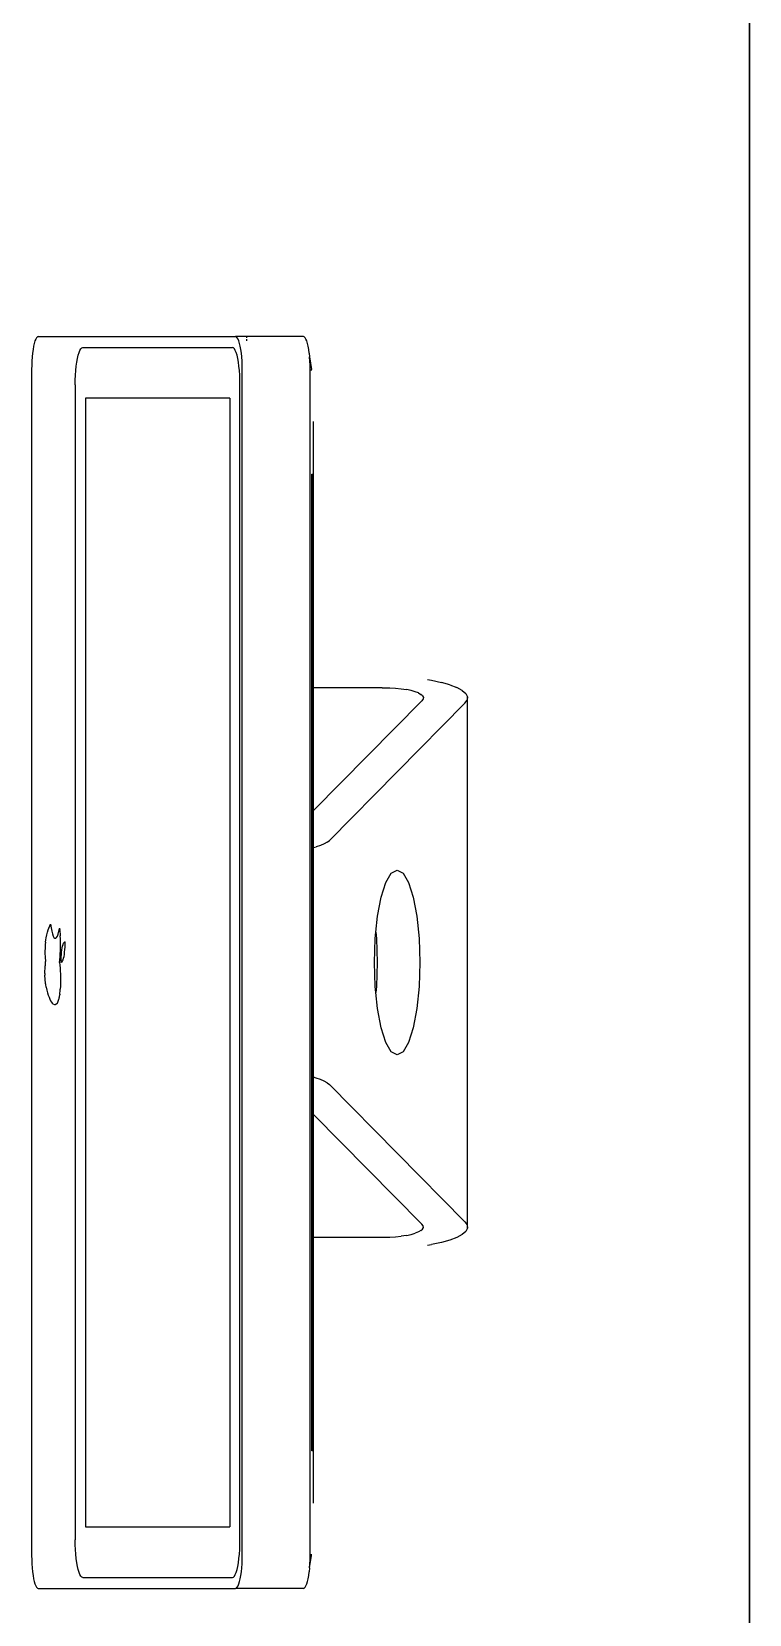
# Model space of a CAD drawing. Header units: metres. Extents: x 428 to 3974, y -4076 to 3914.
# Drawn here: x 1093.117 to 1093.359, y -3844.594 to -3844.062 of the extents above; entities that cross this region are included whole.
import ezdxf

# ---------------------------------------------------------------- set-up
doc = ezdxf.new("R2010")
doc.units = ezdxf.units.M
doc.header["$MEASUREMENT"] = 0
doc.layers.add('Edges', color=7, linetype='Continuous')
doc.layers.add('wall', color=150, linetype='Continuous')

msp = doc.modelspace()

# ---------------------------------------------------------------- linework, layer by layer
at = {"layer": 'Edges'}
for p, q in [((1093.35852, -3843.77041), (1093.35852, -3844.91041)), ((1093.11804, -3844.16615), (1093.11779, -3844.16695)), ((1093.1183, -3844.1655), (1093.11804, -3844.16615)), ((1093.11858, -3844.16504), (1093.1183, -3844.1655)), ((1093.11887, -3844.16475), (1093.11858, -3844.16504)), ((1093.11916, -3844.16466), (1093.11887, -3844.16475)), ((1093.11916, -3844.16466), (1093.18557, -3844.16466)), ((1093.18586, -3844.16475), (1093.18557, -3844.16466)), ((1093.18919, -3844.16466), (1093.18557, -3844.16466)), ((1093.18615, -3844.16504), (1093.18586, -3844.16475)), ((1093.18643, -3844.1655), (1093.18615, -3844.16504)), ((1093.18669, -3844.16615), (1093.18643, -3844.1655)), ((1093.18694, -3844.16695), (1093.18669, -3844.16615)), ((1093.18919, -3844.16466), (1093.18919, -3844.16504)), ((1093.20839, -3844.16466), (1093.18919, -3844.16466)), ((1093.18919, -3844.1655), (1093.18919, -3844.16615)), ((1093.20869, -3844.16475), (1093.20839, -3844.16466)), ((1093.20897, -3844.16504), (1093.20869, -3844.16475)), ((1093.20925, -3844.1655), (1093.20897, -3844.16504)), ((1093.20952, -3844.16615), (1093.20925, -3844.1655)), ((1093.20976, -3844.16695), (1093.20952, -3844.16615)), ((1093.11708, -3844.17151), (1093.11699, -3844.17289)), ((1093.11721, -3844.17021), (1093.11708, -3844.17151)), ((1093.11738, -3844.169), (1093.11721, -3844.17021)), ((1093.11757, -3844.16791), (1093.11738, -3844.169)), ((1093.11779, -3844.16695), (1093.11757, -3844.16791)), ((1093.13233, -3844.17204), (1093.13258, -3844.17096)), ((1093.13258, -3844.17096), (1093.13286, -3844.17004)), ((1093.13286, -3844.17004), (1093.13316, -3844.16932)), ((1093.13316, -3844.16932), (1093.13347, -3844.16879)), ((1093.13347, -3844.16879), (1093.1338, -3844.16847)), ((1093.1338, -3844.16847), (1093.13413, -3844.16836)), ((1093.13413, -3844.16836), (1093.1845, -3844.16836)), ((1093.18483, -3844.16847), (1093.1845, -3844.16836)), ((1093.18516, -3844.16879), (1093.18483, -3844.16847)), ((1093.18548, -3844.16932), (1093.18516, -3844.16879)), ((1093.18578, -3844.17004), (1093.18548, -3844.16932)), ((1093.18605, -3844.17096), (1093.18578, -3844.17004)), ((1093.1863, -3844.17204), (1093.18605, -3844.17096)), ((1093.18716, -3844.16791), (1093.18694, -3844.16695)), ((1093.18735, -3844.169), (1093.18716, -3844.16791)), ((1093.18752, -3844.17021), (1093.18735, -3844.169)), ((1093.18765, -3844.17151), (1093.18752, -3844.17021)), ((1093.18774, -3844.17289), (1093.18765, -3844.17151)), ((1093.20998, -3844.16791), (1093.20976, -3844.16695)), ((1093.21018, -3844.169), (1093.20998, -3844.16791)), ((1093.21034, -3844.17021), (1093.21018, -3844.169)), ((1093.21034, -3844.17021), (1093.21047, -3844.17151)), ((1093.21057, -3844.17289), (1093.21047, -3844.17151)), ((1093.21047, -3844.17151), (1093.21108, -3844.17576)), ((1093.11693, -3844.17431), (1093.11691, -3844.17576)), ((1093.11691, -3844.17576), (1093.11691, -3844.57459)), ((1093.11699, -3844.17289), (1093.11693, -3844.17431)), ((1093.13167, -3844.17768), (1093.13177, -3844.17612)), ((1093.13177, -3844.17612), (1093.13192, -3844.17465)), ((1093.13192, -3844.17465), (1093.13211, -3844.17328)), ((1093.13211, -3844.17328), (1093.13233, -3844.17204)), ((1093.18652, -3844.17328), (1093.1863, -3844.17204)), ((1093.18671, -3844.17465), (1093.18652, -3844.17328)), ((1093.18686, -3844.17612), (1093.18671, -3844.17465)), ((1093.18696, -3844.17768), (1093.18686, -3844.17612)), ((1093.1878, -3844.17431), (1093.18774, -3844.17289)), ((1093.18782, -3844.17576), (1093.1878, -3844.17431)), ((1093.18782, -3844.57459), (1093.18782, -3844.17576)), ((1093.21062, -3844.17431), (1093.21057, -3844.17289)), ((1093.21064, -3844.17576), (1093.21062, -3844.17431)), ((1093.21064, -3844.57459), (1093.21064, -3844.17576)), ((1093.2111, -3844.17613), (1093.21108, -3844.17576)), ((1093.13158, -3844.18094), (1093.1316, -3844.1793)), ((1093.13158, -3844.18094), (1093.13158, -3844.56941)), ((1093.1316, -3844.1793), (1093.13167, -3844.17768)), ((1093.18703, -3844.1793), (1093.18696, -3844.17768)), ((1093.18705, -3844.18094), (1093.18703, -3844.1793)), ((1093.18705, -3844.56941), (1093.18705, -3844.18094)), ((1093.1836, -3844.18538), (1093.13503, -3844.18538)), ((1093.13503, -3844.18538), (1093.13503, -3844.56497)), ((1093.1836, -3844.18538), (1093.1836, -3844.56497)), ((1093.21179, -3844.28006), (1093.21179, -3844.19327)), ((1093.21123, -3844.21089), (1093.21153, -3844.21089)), ((1093.21123, -3844.28006), (1093.21123, -3844.21089)), ((1093.21153, -3844.21089), (1093.21153, -3844.28006)), ((1093.21123, -3844.28277), (1093.21123, -3844.28006)), ((1093.21153, -3844.28277), (1093.21123, -3844.28277)), ((1093.21123, -3844.32463), (1093.21123, -3844.28277)), ((1093.21153, -3844.28006), (1093.21153, -3844.28277)), ((1093.21153, -3844.28277), (1093.21153, -3844.32433)), ((1093.21179, -3844.28277), (1093.21179, -3844.28006)), ((1093.23487, -3844.28277), (1093.21179, -3844.28277)), ((1093.21179, -3844.32408), (1093.21179, -3844.28277)), ((1093.23487, -3844.28277), (1093.23745, -3844.28282)), ((1093.23745, -3844.28282), (1093.23942, -3844.28294)), ((1093.23942, -3844.28294), (1093.24131, -3844.28313)), ((1093.24131, -3844.28313), (1093.24305, -3844.28339)), ((1093.24463, -3844.28372), (1093.24305, -3844.28339)), ((1093.24599, -3844.2841), (1093.24463, -3844.28372)), ((1093.25012, -3844.28006), (1093.25151, -3844.28026)), ((1093.25151, -3844.28026), (1093.25483, -3844.28096)), ((1093.2577, -3844.28177), (1093.25483, -3844.28096)), ((1093.2577, -3844.28177), (1093.26006, -3844.28268)), ((1093.26186, -3844.28368), (1093.26006, -3844.28268)), ((1093.26186, -3844.28368), (1093.26305, -3844.28473)), ((1093.21179, -3844.32408), (1093.2483, -3844.2872)), ((1093.21713, -3844.3341), (1093.26278, -3844.28799)), ((1093.24711, -3844.28454), (1093.24599, -3844.2841)), ((1093.24711, -3844.28454), (1093.24796, -3844.28501)), ((1093.24852, -3844.28551), (1093.24796, -3844.28501)), ((1093.24874, -3844.28654), (1093.2483, -3844.2872)), ((1093.24852, -3844.28551), (1093.24879, -3844.28602)), ((1093.24879, -3844.28602), (1093.24874, -3844.28654)), ((1093.26278, -3844.28799), (1093.26352, -3844.28691)), ((1093.26305, -3844.28473), (1093.26361, -3844.28582)), ((1093.26361, -3844.28582), (1093.26352, -3844.28691)), ((1093.26361, -3844.46453), (1093.26361, -3844.28582)), ((1093.21123, -3844.32463), (1093.21153, -3844.32433)), ((1093.21123, -3844.33668), (1093.21123, -3844.32463)), ((1093.21153, -3844.32433), (1093.21153, -3844.3366)), ((1093.21179, -3844.33653), (1093.21179, -3844.32408)), ((1093.21123, -3844.33668), (1093.21153, -3844.3366)), ((1093.21123, -3844.37631), (1093.21123, -3844.33668)), ((1093.21153, -3844.3366), (1093.21152, -3844.38072)), ((1093.21179, -3844.33653), (1093.21273, -3844.33628)), ((1093.21179, -3844.41381), (1093.21179, -3844.33653)), ((1093.21419, -3844.33579), (1093.21273, -3844.33628)), ((1093.21542, -3844.33526), (1093.21419, -3844.33579)), ((1093.21641, -3844.33469), (1093.21542, -3844.33526)), ((1093.21641, -3844.33469), (1093.21713, -3844.3341)), ((1093.23613, -3844.34826), (1093.23798, -3844.34515)), ((1093.23798, -3844.34515), (1093.23996, -3844.34409)), ((1093.23996, -3844.34409), (1093.24194, -3844.34515)), ((1093.24194, -3844.34515), (1093.24378, -3844.34826)), ((1093.23455, -3844.3532), (1093.23613, -3844.34826)), ((1093.24378, -3844.34826), (1093.24536, -3844.3532)), ((1093.23333, -3844.35963), (1093.23455, -3844.3532)), ((1093.24536, -3844.3532), (1093.24658, -3844.35963)), ((1093.12274, -3844.36361), (1093.12304, -3844.36285)), ((1093.12304, -3844.36285), (1093.12331, -3844.3623)), ((1093.12331, -3844.3623), (1093.12347, -3844.36355)), ((1093.12347, -3844.36355), (1093.12366, -3844.36466)), ((1093.23278, -3844.36503), (1093.23333, -3844.35963)), ((1093.24658, -3844.35963), (1093.24734, -3844.36713)), ((1093.12157, -3844.36838), (1093.12149, -3844.36914)), ((1093.12157, -3844.36838), (1093.12169, -3844.36758)), ((1093.12169, -3844.36758), (1093.12184, -3844.36684)), ((1093.12184, -3844.36684), (1093.12206, -3844.36589)), ((1093.12206, -3844.36589), (1093.12229, -3844.36501)), ((1093.12229, -3844.36501), (1093.12253, -3844.36421)), ((1093.12253, -3844.36421), (1093.12274, -3844.36361)), ((1093.12366, -3844.36466), (1093.12389, -3844.36558)), ((1093.12389, -3844.36558), (1093.12415, -3844.3663)), ((1093.12415, -3844.3663), (1093.12443, -3844.36679)), ((1093.12443, -3844.36679), (1093.12472, -3844.36705)), ((1093.12472, -3844.36705), (1093.12502, -3844.36705)), ((1093.12502, -3844.36705), (1093.12531, -3844.36681)), ((1093.12531, -3844.36681), (1093.12559, -3844.36633)), ((1093.12559, -3844.36633), (1093.12585, -3844.36562)), ((1093.12585, -3844.36562), (1093.12608, -3844.3647)), ((1093.12608, -3844.3647), (1093.1263, -3844.36373)), ((1093.12628, -3844.36361), (1093.1263, -3844.36373)), ((1093.1263, -3844.36373), (1093.12633, -3844.36393)), ((1093.12633, -3844.36393), (1093.12636, -3844.36413)), ((1093.12636, -3844.36413), (1093.12639, -3844.36434)), ((1093.1264, -3844.36441), (1093.12639, -3844.36434)), ((1093.12641, -3844.36448), (1093.1264, -3844.36441)), ((1093.12642, -3844.36456), (1093.12641, -3844.36448)), ((1093.12642, -3844.36456), (1093.12653, -3844.3659)), ((1093.12653, -3844.3659), (1093.12654, -3844.36606)), ((1093.12654, -3844.36606), (1093.12655, -3844.36623)), ((1093.1266, -3844.36723), (1093.12655, -3844.36623)), ((1093.12663, -3844.36824), (1093.1266, -3844.36723)), ((1093.12664, -3844.36926), (1093.12663, -3844.36824)), ((1093.12752, -3844.36914), (1093.12768, -3844.36873)), ((1093.12768, -3844.36873), (1093.12786, -3844.36844)), ((1093.12786, -3844.36844), (1093.12804, -3844.36826)), ((1093.12804, -3844.36826), (1093.12822, -3844.3682)), ((1093.12821, -3844.36911), (1093.12822, -3844.3682)), ((1093.23231, -3844.37517), (1093.23257, -3844.36713)), ((1093.23257, -3844.36713), (1093.23278, -3844.36503)), ((1093.23278, -3844.36503), (1093.233, -3844.36713)), ((1093.233, -3844.36713), (1093.23326, -3844.37517)), ((1093.24734, -3844.36713), (1093.2476, -3844.37517)), ((1093.12144, -3844.36996), (1093.12141, -3844.37181)), ((1093.12141, -3844.37181), (1093.12149, -3844.37366)), ((1093.12149, -3844.36914), (1093.12144, -3844.36996)), ((1093.12149, -3844.37366), (1093.12151, -3844.37395)), ((1093.12151, -3844.37395), (1093.12154, -3844.37422)), ((1093.12154, -3844.37422), (1093.12155, -3844.37437)), ((1093.12628, -3844.37517), (1093.12639, -3844.37424)), ((1093.12639, -3844.37424), (1093.12648, -3844.37328)), ((1093.12648, -3844.37328), (1093.12655, -3844.3723)), ((1093.12655, -3844.3723), (1093.1266, -3844.3713)), ((1093.1266, -3844.3713), (1093.12663, -3844.37028)), ((1093.12663, -3844.37028), (1093.12664, -3844.36926)), ((1093.12682, -3844.37426), (1093.12686, -3844.37337)), ((1093.12686, -3844.37337), (1093.12692, -3844.37251)), ((1093.12692, -3844.37251), (1093.127, -3844.37169)), ((1093.127, -3844.37169), (1093.1271, -3844.37093)), ((1093.1271, -3844.37093), (1093.12722, -3844.37024)), ((1093.12722, -3844.37024), (1093.12736, -3844.36964)), ((1093.12735, -3844.37464), (1093.12752, -3844.37424)), ((1093.12736, -3844.36964), (1093.12752, -3844.36914)), ((1093.12752, -3844.37424), (1093.12767, -3844.37373)), ((1093.12767, -3844.37373), (1093.12781, -3844.37313)), ((1093.12781, -3844.37313), (1093.12793, -3844.37245)), ((1093.12793, -3844.37245), (1093.12803, -3844.37169)), ((1093.12803, -3844.37169), (1093.12812, -3844.37087)), ((1093.12812, -3844.37087), (1093.12818, -3844.37001)), ((1093.12818, -3844.37001), (1093.12821, -3844.36911)), ((1093.12141, -3844.37886), (1093.12151, -3844.3764)), ((1093.12141, -3844.37886), (1093.12141, -3844.37949)), ((1093.1216, -3844.38225), (1093.12141, -3844.37949)), ((1093.12151, -3844.3764), (1093.12154, -3844.37613)), ((1093.12154, -3844.37613), (1093.12155, -3844.37598)), ((1093.12155, -3844.37437), (1093.12156, -3844.37452)), ((1093.12155, -3844.37598), (1093.12156, -3844.37583)), ((1093.12156, -3844.37452), (1093.12157, -3844.37468)), ((1093.12156, -3844.37583), (1093.12157, -3844.37567)), ((1093.12157, -3844.37468), (1093.12157, -3844.37484)), ((1093.12157, -3844.37551), (1093.12157, -3844.37484)), ((1093.12157, -3844.37567), (1093.12157, -3844.37551)), ((1093.12628, -3844.37517), (1093.12639, -3844.3761)), ((1093.12639, -3844.3761), (1093.12648, -3844.37706)), ((1093.12648, -3844.37706), (1093.12655, -3844.37805)), ((1093.12655, -3844.37805), (1093.1266, -3844.37905)), ((1093.1266, -3844.37905), (1093.12663, -3844.38007)), ((1093.12681, -3844.37517), (1093.12682, -3844.37426)), ((1093.12681, -3844.37517), (1093.12699, -3844.37511)), ((1093.12699, -3844.37511), (1093.12718, -3844.37494)), ((1093.12718, -3844.37494), (1093.12735, -3844.37464)), ((1093.21131, -3844.37707), (1093.21123, -3844.37631)), ((1093.21123, -3844.38643), (1093.21123, -3844.37631)), ((1093.21139, -3844.37811), (1093.21131, -3844.37707)), ((1093.21146, -3844.37933), (1093.21139, -3844.37811)), ((1093.21152, -3844.38072), (1093.21146, -3844.37933)), ((1093.23257, -3844.38322), (1093.23231, -3844.37517)), ((1093.23326, -3844.37517), (1093.233, -3844.38322)), ((1093.2476, -3844.37517), (1093.24734, -3844.38322)), ((1093.12166, -3844.38258), (1093.1216, -3844.38225)), ((1093.12184, -3844.38351), (1093.12166, -3844.38258)), ((1093.12184, -3844.38351), (1093.12206, -3844.38446)), ((1093.12206, -3844.38446), (1093.12229, -3844.38534)), ((1093.12642, -3844.38579), (1093.12653, -3844.38445)), ((1093.12653, -3844.38445), (1093.12654, -3844.38429)), ((1093.12654, -3844.38429), (1093.12655, -3844.38412)), ((1093.1266, -3844.38312), (1093.12655, -3844.38412)), ((1093.12663, -3844.38211), (1093.1266, -3844.38312)), ((1093.12663, -3844.38007), (1093.12664, -3844.38109)), ((1093.12664, -3844.38109), (1093.12663, -3844.38211)), ((1093.21153, -3844.38101), (1093.21152, -3844.38072)), ((1093.21153, -3844.38101), (1093.21153, -3844.38906)), ((1093.23278, -3844.38532), (1093.23257, -3844.38322)), ((1093.233, -3844.38322), (1093.23278, -3844.38532)), ((1093.24734, -3844.38322), (1093.24658, -3844.39071)), ((1093.12229, -3844.38534), (1093.12253, -3844.38614)), ((1093.12253, -3844.38614), (1093.12278, -3844.38686)), ((1093.12278, -3844.38686), (1093.12304, -3844.3875)), ((1093.12304, -3844.3875), (1093.12331, -3844.38805)), ((1093.12331, -3844.38805), (1093.12359, -3844.38851)), ((1093.12359, -3844.38851), (1093.12387, -3844.38888)), ((1093.12387, -3844.38888), (1093.12415, -3844.38916)), ((1093.12471, -3844.38943), (1093.12415, -3844.38916)), ((1093.12476, -3844.38944), (1093.12471, -3844.38943)), ((1093.1248, -3844.38944), (1093.12476, -3844.38944)), ((1093.12545, -3844.38912), (1093.1248, -3844.38944)), ((1093.12545, -3844.38912), (1093.1256, -3844.38888)), ((1093.1256, -3844.38888), (1093.12574, -3844.38858)), ((1093.12574, -3844.38858), (1093.12587, -3844.38825)), ((1093.12587, -3844.38825), (1093.126, -3844.38788)), ((1093.126, -3844.38788), (1093.12611, -3844.38747)), ((1093.12611, -3844.38747), (1093.12615, -3844.38732)), ((1093.12615, -3844.38732), (1093.12619, -3844.38716)), ((1093.12619, -3844.38716), (1093.12623, -3844.38699)), ((1093.12623, -3844.38699), (1093.12627, -3844.38681)), ((1093.12627, -3844.38681), (1093.1263, -3844.38662)), ((1093.1263, -3844.38662), (1093.12633, -3844.38642)), ((1093.12633, -3844.38642), (1093.12636, -3844.38622)), ((1093.12636, -3844.38622), (1093.12639, -3844.38601)), ((1093.1264, -3844.38594), (1093.12639, -3844.38601)), ((1093.12641, -3844.38586), (1093.1264, -3844.38594)), ((1093.12642, -3844.38579), (1093.12641, -3844.38586)), ((1093.21123, -3844.38643), (1093.21131, -3844.38746)), ((1093.21123, -3844.41367), (1093.21123, -3844.38643)), ((1093.21131, -3844.38746), (1093.2114, -3844.38828)), ((1093.2114, -3844.38828), (1093.21148, -3844.38888)), ((1093.21148, -3844.38888), (1093.21153, -3844.38906)), ((1093.21153, -3844.38906), (1093.21153, -3844.41375)), ((1093.23333, -3844.39071), (1093.23278, -3844.38532)), ((1093.23455, -3844.39715), (1093.23333, -3844.39071)), ((1093.24658, -3844.39071), (1093.24536, -3844.39715)), ((1093.23613, -3844.40209), (1093.23455, -3844.39715)), ((1093.24536, -3844.39715), (1093.24378, -3844.40209)), ((1093.23798, -3844.4052), (1093.23613, -3844.40209)), ((1093.23996, -3844.40625), (1093.23798, -3844.4052)), ((1093.24194, -3844.4052), (1093.23996, -3844.40625)), ((1093.24378, -3844.40209), (1093.24194, -3844.4052)), ((1093.21153, -3844.41375), (1093.21123, -3844.41367)), ((1093.21123, -3844.42571), (1093.21123, -3844.41367)), ((1093.21153, -3844.41375), (1093.21153, -3844.42601)), ((1093.21273, -3844.41407), (1093.21179, -3844.41381)), ((1093.21179, -3844.42627), (1093.21179, -3844.41381)), ((1093.21419, -3844.41456), (1093.21273, -3844.41407)), ((1093.21542, -3844.41509), (1093.21419, -3844.41456)), ((1093.21641, -3844.41566), (1093.21542, -3844.41509)), ((1093.21641, -3844.41566), (1093.21713, -3844.41625)), ((1093.21713, -3844.41625), (1093.26278, -3844.46236)), ((1093.21153, -3844.42601), (1093.21123, -3844.42571)), ((1093.21123, -3844.46758), (1093.21123, -3844.42571)), ((1093.21153, -3844.42601), (1093.21153, -3844.46758)), ((1093.2483, -3844.46315), (1093.21179, -3844.42627)), ((1093.21179, -3844.46758), (1093.21179, -3844.42627)), ((1093.24874, -3844.46381), (1093.2483, -3844.46315)), ((1093.24852, -3844.46484), (1093.24879, -3844.46433)), ((1093.24879, -3844.46433), (1093.24874, -3844.46381)), ((1093.26278, -3844.46236), (1093.26352, -3844.46344)), ((1093.26361, -3844.46453), (1093.26305, -3844.46562)), ((1093.26352, -3844.46344), (1093.26361, -3844.46453)), ((1093.21123, -3844.46758), (1093.21153, -3844.46758)), ((1093.21123, -3844.47029), (1093.21123, -3844.46758)), ((1093.21153, -3844.46758), (1093.21153, -3844.47029)), ((1093.21179, -3844.46758), (1093.23487, -3844.46758)), ((1093.21179, -3844.47029), (1093.21179, -3844.46758)), ((1093.23487, -3844.46758), (1093.23745, -3844.46753)), ((1093.23745, -3844.46753), (1093.23942, -3844.46741)), ((1093.23942, -3844.46741), (1093.24131, -3844.46722)), ((1093.24305, -3844.46696), (1093.24131, -3844.46722)), ((1093.24305, -3844.46696), (1093.24463, -3844.46663)), ((1093.24463, -3844.46663), (1093.24599, -3844.46624)), ((1093.24711, -3844.46581), (1093.24599, -3844.46624)), ((1093.24796, -3844.46534), (1093.24711, -3844.46581)), ((1093.24796, -3844.46534), (1093.24852, -3844.46484)), ((1093.25483, -3844.46939), (1093.25151, -3844.47008)), ((1093.2577, -3844.46858), (1093.25483, -3844.46939)), ((1093.26006, -3844.46767), (1093.2577, -3844.46858)), ((1093.26186, -3844.46667), (1093.26006, -3844.46767)), ((1093.26305, -3844.46562), (1093.26186, -3844.46667)), ((1093.21123, -3844.53945), (1093.21123, -3844.47029)), ((1093.21153, -3844.47029), (1093.21153, -3844.53945)), ((1093.21179, -3844.55708), (1093.21179, -3844.47029)), ((1093.25012, -3844.47029), (1093.25151, -3844.47008)), ((1093.21153, -3844.53945), (1093.21123, -3844.53945)), ((1093.13503, -3844.56497), (1093.1836, -3844.56497)), ((1093.1316, -3844.57105), (1093.13158, -3844.56941)), ((1093.13167, -3844.57267), (1093.1316, -3844.57105)), ((1093.18696, -3844.57267), (1093.18703, -3844.57105)), ((1093.18703, -3844.57105), (1093.18705, -3844.56941)), ((1093.11691, -3844.57459), (1093.11693, -3844.57604)), ((1093.11693, -3844.57604), (1093.11699, -3844.57746)), ((1093.13177, -3844.57422), (1093.13167, -3844.57267)), ((1093.13192, -3844.5757), (1093.13177, -3844.57422)), ((1093.13211, -3844.57707), (1093.13192, -3844.5757)), ((1093.18652, -3844.57707), (1093.18671, -3844.5757)), ((1093.18671, -3844.5757), (1093.18686, -3844.57422)), ((1093.18686, -3844.57422), (1093.18696, -3844.57267)), ((1093.18774, -3844.57746), (1093.1878, -3844.57604)), ((1093.1878, -3844.57604), (1093.18782, -3844.57459)), ((1093.21047, -3844.57884), (1093.21108, -3844.57459)), ((1093.21057, -3844.57746), (1093.21062, -3844.57604)), ((1093.21062, -3844.57604), (1093.21064, -3844.57459)), ((1093.21108, -3844.57459), (1093.2111, -3844.57421)), ((1093.11699, -3844.57746), (1093.11708, -3844.57884)), ((1093.11708, -3844.57884), (1093.11721, -3844.58014)), ((1093.11721, -3844.58014), (1093.11738, -3844.58135)), ((1093.11738, -3844.58135), (1093.11757, -3844.58244)), ((1093.13233, -3844.5783), (1093.13211, -3844.57707)), ((1093.13258, -3844.57939), (1093.13233, -3844.5783)), ((1093.13286, -3844.5803), (1093.13258, -3844.57939)), ((1093.13316, -3844.58103), (1093.13286, -3844.5803)), ((1093.13347, -3844.58156), (1093.13316, -3844.58103)), ((1093.1338, -3844.58188), (1093.13347, -3844.58156)), ((1093.18483, -3844.58188), (1093.18516, -3844.58156)), ((1093.18516, -3844.58156), (1093.18548, -3844.58103)), ((1093.18548, -3844.58103), (1093.18578, -3844.5803)), ((1093.18578, -3844.5803), (1093.18605, -3844.57939)), ((1093.18605, -3844.57939), (1093.1863, -3844.5783)), ((1093.1863, -3844.5783), (1093.18652, -3844.57707)), ((1093.18716, -3844.58244), (1093.18735, -3844.58135)), ((1093.18735, -3844.58135), (1093.18752, -3844.58014)), ((1093.18752, -3844.58014), (1093.18765, -3844.57884)), ((1093.18765, -3844.57884), (1093.18774, -3844.57746)), ((1093.20998, -3844.58244), (1093.21018, -3844.58135)), ((1093.21018, -3844.58135), (1093.21034, -3844.58014)), ((1093.21047, -3844.57884), (1093.21034, -3844.58014)), ((1093.21047, -3844.57884), (1093.21057, -3844.57746)), ((1093.11757, -3844.58244), (1093.11779, -3844.5834)), ((1093.11779, -3844.5834), (1093.11804, -3844.5842)), ((1093.11804, -3844.5842), (1093.1183, -3844.58484)), ((1093.1183, -3844.58484), (1093.11858, -3844.58531)), ((1093.11858, -3844.58531), (1093.11887, -3844.58559)), ((1093.11887, -3844.58559), (1093.11916, -3844.58569)), ((1093.11916, -3844.58569), (1093.18557, -3844.58569)), ((1093.13413, -3844.58199), (1093.1338, -3844.58188)), ((1093.13413, -3844.58199), (1093.1845, -3844.58199)), ((1093.1845, -3844.58199), (1093.18483, -3844.58188)), ((1093.18557, -3844.58569), (1093.18586, -3844.58559)), ((1093.20839, -3844.58569), (1093.18557, -3844.58569)), ((1093.18586, -3844.58559), (1093.18615, -3844.58531)), ((1093.18615, -3844.58531), (1093.18643, -3844.58484)), ((1093.18643, -3844.58484), (1093.18669, -3844.5842)), ((1093.18669, -3844.5842), (1093.18694, -3844.5834)), ((1093.18694, -3844.5834), (1093.18716, -3844.58244)), ((1093.20839, -3844.58569), (1093.20869, -3844.58559)), ((1093.20869, -3844.58559), (1093.20897, -3844.58531)), ((1093.20897, -3844.58531), (1093.20925, -3844.58484)), ((1093.20925, -3844.58484), (1093.20952, -3844.5842)), ((1093.20952, -3844.5842), (1093.20976, -3844.5834)), ((1093.20976, -3844.5834), (1093.20998, -3844.58244))]:
    msp.add_line(p, q, dxfattribs=at)
at = {"layer": 'wall'}
msp.add_line((1093.35852, -3847.0574), (1093.35852, -3843.4074), dxfattribs=at)
msp.add_line((1093.35852, -3847.0574), (1093.35852, -3843.4074), dxfattribs=at)

doc.saveas('drawing.dxf')
